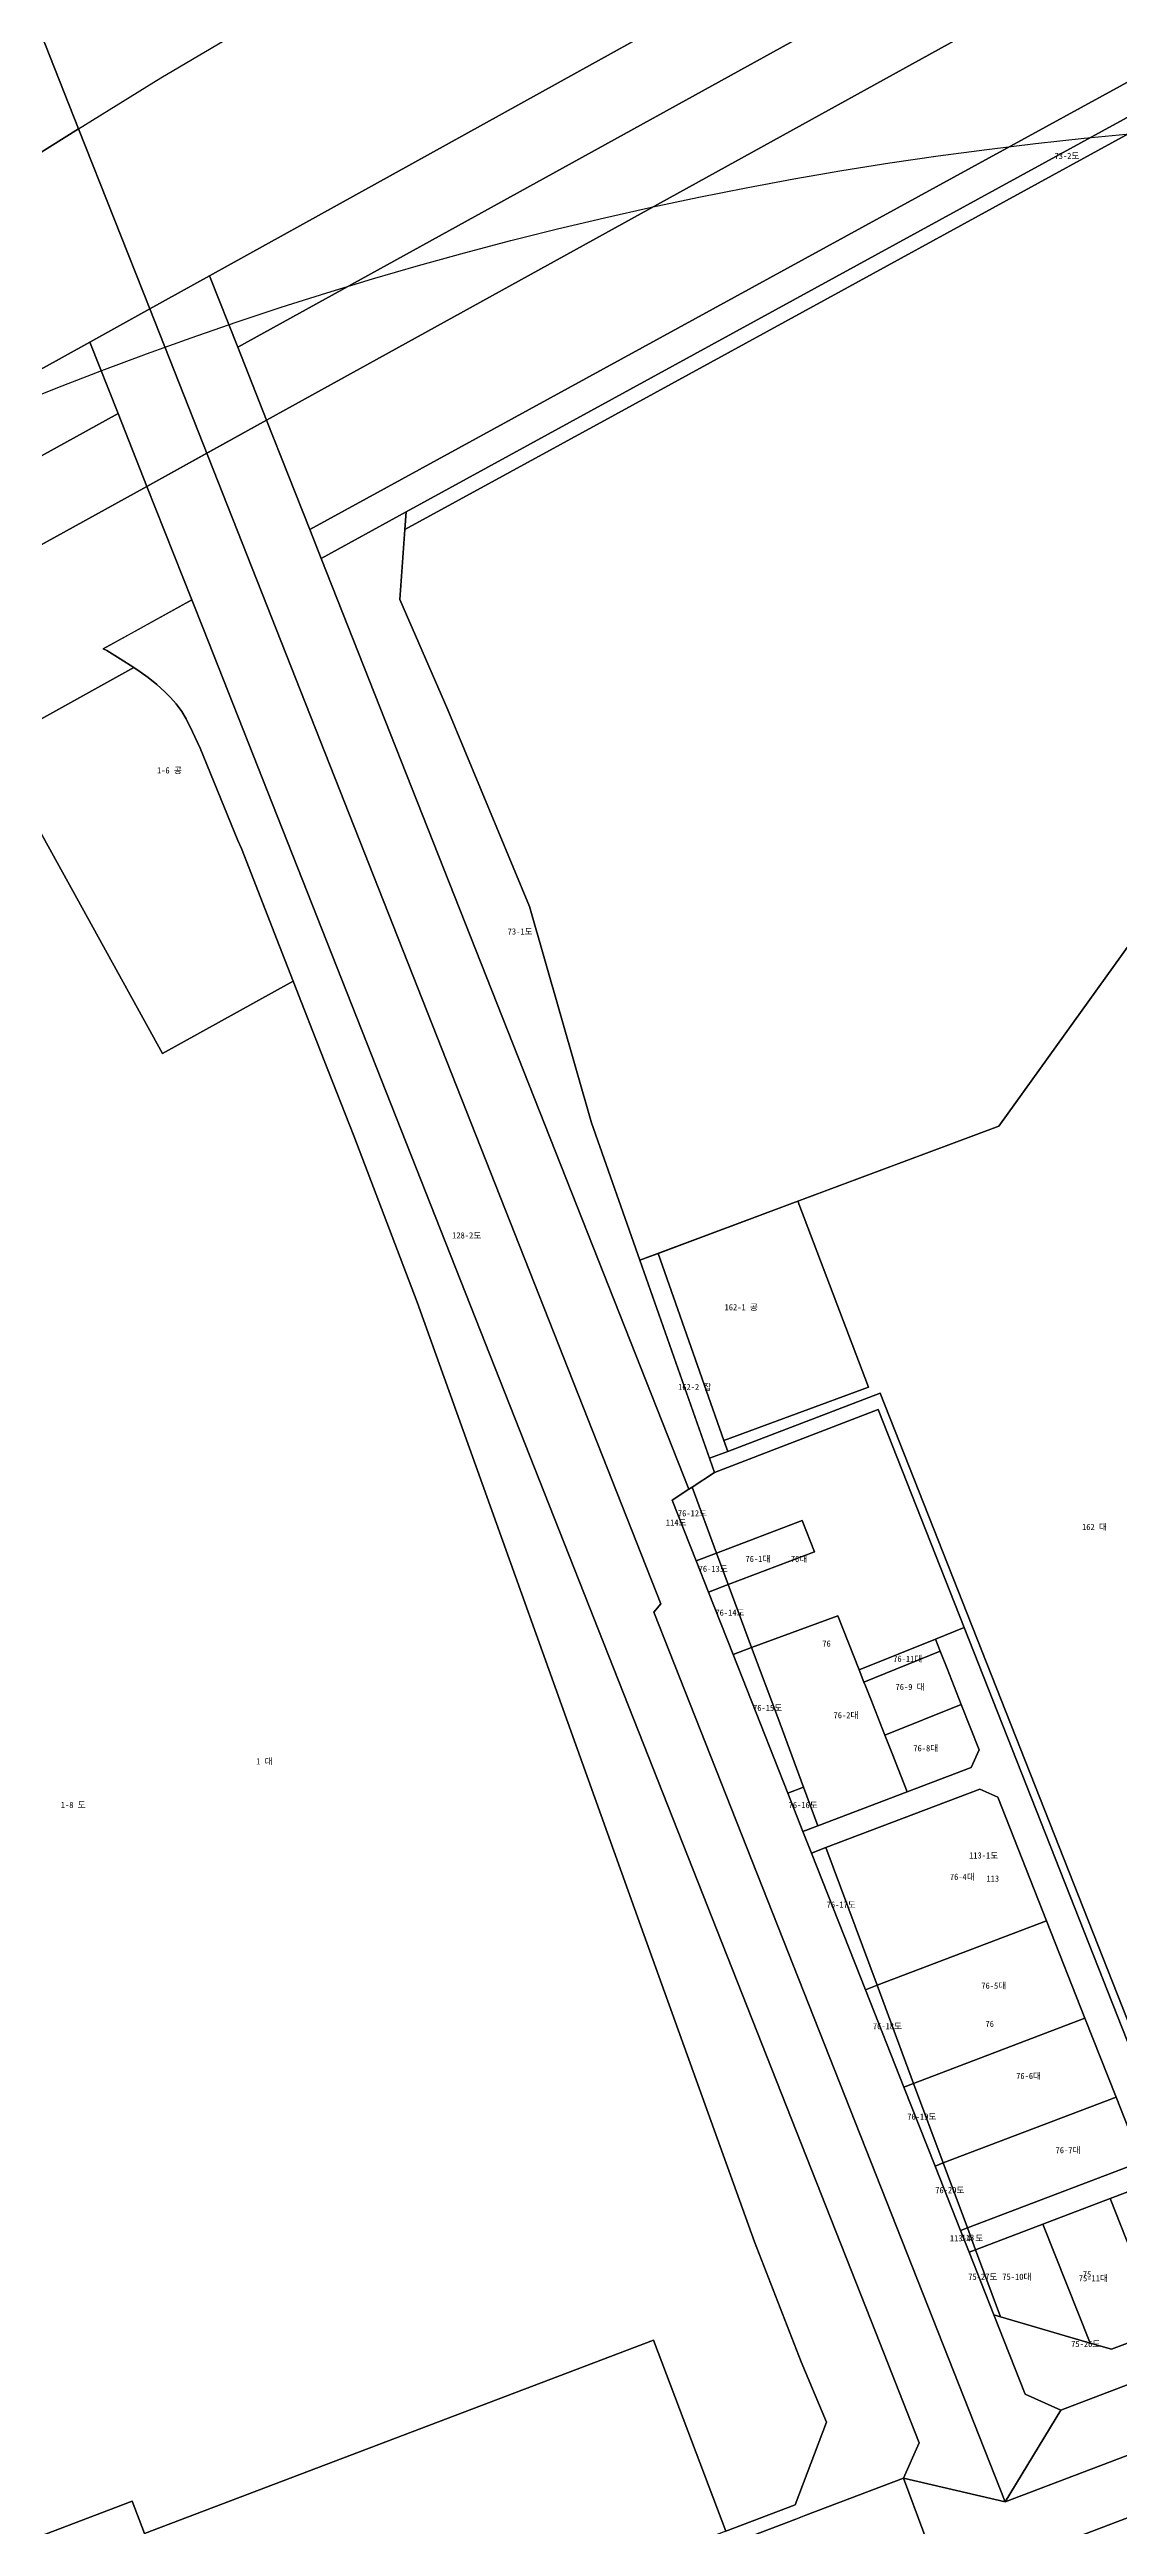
# Model space of a CAD drawing. Header units: metres. Extents: x 198218 to 208474, y 536547 to 547345.
# Drawn here: x 199856 to 200132, y 545053 to 545691 of the extents above; entities that cross this region are included whole.
import ezdxf
from ezdxf.enums import TextEntityAlignment as Align

# ---------------------------------------------------------------- set-up
doc = ezdxf.new("R2010")
doc.units = ezdxf.units.M
for name, color, linetype in [('CENTER_RADIUS', 1, 'Continuous'), ('PARCEL_BONBUN', 7, 'Continuous'), ('PARCEL_BUBUN', 8, 'Continuous'), ('PARCEL_LABEL', 3, 'Continuous'), ('ZONING', 5, 'Continuous')]:
    doc.layers.add(name, color=color, linetype=linetype)

msp = doc.modelspace()

# ---------------------------------------------------------------- linework, layer by layer
at = {"layer": 'CENTER_RADIUS'}
msp.add_circle((200224.7, 544673.01), 1000, dxfattribs=at)
at = {"layer": 'PARCEL_BONBUN'}
for points in [[(200469.7, 545981.2), (200465.55, 545976.14), (200294.28, 545767.45), (200211.23, 545715.73), (199947.81, 545571.63), (199925.92, 545559.65), (199922.96, 545567.15), (200207.39, 545722.74), (200294.19, 545776.79), (200469.7, 545990.66), (200469.7, 545981.2)], [(200027.2, 545324.34), (200021.43, 545320.56), (200020.58, 545320.01), (199925.92, 545559.65), (199947.81, 545571.63), (200211.23, 545715.73), (200294.28, 545767.45), (200465.55, 545976.14), (200518.56, 545933.47), (200518.57, 545933.14), (200518.81, 545921.16), (200243.63, 545583.88), (200240.33, 545592.58), (200225.74, 545574.65), (200213.14, 545559.18), (200144.92, 545475.38), (200100.49, 545413.51), (200007.98, 545378.97), (200027.2, 545324.34)], [(199881.72, 545623.91), (199897.16, 545632.46), (199904.43, 545614.05), (199911.84, 545595.29), (199922.96, 545567.15), (199925.92, 545559.65), (200020.58, 545320.01), (200016.31, 545317.22), (200022.5, 545301.55), (200025.66, 545293.54), (200031.99, 545277.51), (200046.12, 545241.73), (200050, 545231.9), (200052.21, 545226.32), (200066.09, 545191.17), (200075.99, 545166.1), (200084.02, 545145.77), (200090.58, 545129.16), (200092.78, 545123.58), (200099.17, 545107.41), (200107.23, 545087), (200116.43, 545082.93), (200102.06, 545059.29), (200011.58, 545288.33), (200013.4, 545290.54), (199881.72, 545623.91)], [(200196.85, 545169.51), (200148.03, 545150.98), (200143.42, 545153.01), (200091.54, 545284.39), (200069.37, 545340.52), (200027.2, 545324.34), (200025.92, 545328), (200007.98, 545378.97), (200012.67, 545380.72), (200048.69, 545394.17), (200100.49, 545413.51), (200144.92, 545475.38), (200179.13, 545385.5), (200179.85, 545383.61), (200248.9, 545202.19), (200249.02, 545201.88), (200253.19, 545190.9), (200219.53, 545178.12), (200196.85, 545169.51)], [(200031.99, 545277.51), (200025.66, 545293.54), (200022.5, 545301.55), (200016.31, 545317.22), (200020.58, 545320.01), (200021.43, 545320.56), (200027.2, 545324.34), (200069.37, 545340.52), (200091.54, 545284.39), (200084.12, 545281.41), (200085.35, 545278.29), (200087.11, 545273.85), (200090.74, 545264.63), (200095.36, 545252.94), (200093.34, 545248.37), (200076.86, 545242.11), (200053.84, 545233.37), (200050, 545231.9), (200046.12, 545241.73), (200031.99, 545277.51)], [(200801.01, 545340.69), (200792.91, 545321.57), (200102.06, 545059.29), (200116.43, 545082.93), (200156.56, 545098.16), (200164.04, 545101), (200262.46, 545138.36), (200269.94, 545141.2), (200425.07, 545200.09), (200421.52, 545209.45), (200422.29, 545209.74), (200429.03, 545212.3), (200432.55, 545202.93), (200540.19, 545243.8), (200547.67, 545246.64), (200656.76, 545288.06), (200653.21, 545297.41), (200660.69, 545300.24), (200664.24, 545290.9), (200768.84, 545330.61), (200801.01, 545340.69)], [(200135.94, 545150.17), (200130.68, 545163.5), (200122.64, 545183.84), (200112.75, 545208.92), (200100.18, 545240.76), (200095.57, 545242.79), (200055.94, 545227.74), (200052.21, 545226.32), (200050, 545231.9), (200053.84, 545233.37), (200076.86, 545242.11), (200093.34, 545248.37), (200095.36, 545252.94), (200090.74, 545264.63), (200087.11, 545273.85), (200085.35, 545278.29), (200084.12, 545281.41), (200091.54, 545284.39), (200143.42, 545153.01), (200148.03, 545150.98), (200133.93, 545145.62), (200135.94, 545150.17)], [(200122.64, 545183.84), (200130.68, 545163.5), (200135.94, 545150.17), (200133.93, 545145.62), (200092.34, 545129.83), (200090.58, 545129.16), (200084.02, 545145.77), (200075.99, 545166.1), (200066.09, 545191.17), (200052.21, 545226.32), (200055.93, 545227.74), (200095.57, 545242.79), (200100.18, 545240.76), (200112.75, 545208.92), (200122.64, 545183.84)], [(200140.77, 545138.01), (200152.89, 545107.45), (200156.56, 545098.16), (200116.43, 545082.93), (200107.23, 545087), (200099.17, 545107.41), (200092.78, 545123.58), (200094.43, 545124.2), (200111.82, 545130.81), (200129.12, 545137.37), (200136.15, 545140.04), (200140.77, 545138.01)], [(200092.34, 545129.83), (200094.43, 545124.2), (200092.78, 545123.58), (200090.58, 545129.16), (200092.34, 545129.83)]]:
    msp.add_lwpolyline(points, close=True, dxfattribs=at)
for points in [[(199801.67, 545826.57), (199863.41, 545670.26), (199881.72, 545623.91), (199866.29, 545615.36), (199873.57, 545596.98), (199881, 545578.22), (199589.84, 545417.59)], [(200109.64, 545750.13), (199897.16, 545632.46), (199881.72, 545623.91), (199863.41, 545670.26), (199801.67, 545826.57)], [(200119.3, 545732.62), (199904.43, 545614.05), (199897.16, 545632.46), (200109.64, 545750.13)], [(200128.96, 545715.1), (199911.84, 545595.29), (199904.43, 545614.05), (200119.3, 545732.62)], [(200207.39, 545722.74), (199922.96, 545567.15), (199911.84, 545595.29), (200128.96, 545715.1)], [(199823.34, 544969.53), (199867.29, 544986.21), (199891.39, 544995.36), (199900.92, 544998.98), (199935.34, 545012.05), (200048.15, 545054.87), (200050.74, 545055.85), (200075.92, 545065.41), (200079.93, 545074.5), (200068.64, 545103.08), (199895.55, 545541.47), (199892.58, 545548.97), (199881, 545578.22), (199873.57, 545596.98), (199866.29, 545615.36), (199881.72, 545623.91), (200013.4, 545290.54), (200011.58, 545288.33), (200102.06, 545059.29), (200792.91, 545321.57), (201296.44, 545512.81)], [(199589.84, 545417.59), (199881, 545578.22), (199892.58, 545548.97), (199895.55, 545541.47), (200068.64, 545103.08), (200079.93, 545074.5), (200075.92, 545065.41), (200050.74, 545055.85), (200048.15, 545054.87), (199935.34, 545012.05), (199900.92, 544998.98), (199891.39, 544995.36), (199891.39, 544995.36), (199867.29, 544986.21), (199823.34, 544969.53)], [(200136.15, 545140.04), (200129.12, 545137.37), (200111.82, 545130.81), (200094.43, 545124.2), (200092.34, 545129.83), (200092.34, 545129.83), (200133.93, 545145.62)]]:
    msp.add_lwpolyline(points, dxfattribs=at)
at = {"layer": 'PARCEL_BUBUN'}
for points in [[(200469.7, 545981.2), (200465.55, 545976.14), (200294.28, 545767.45), (200211.23, 545715.73), (199947.81, 545571.63), (199925.92, 545559.65), (199922.96, 545567.15), (200207.39, 545722.74), (200294.19, 545776.79), (200469.7, 545990.66), (200469.7, 545981.2)], [(200518.57, 545933.14), (200518.81, 545921.16), (200243.63, 545583.88), (200240.33, 545592.58), (200225.74, 545574.65), (200213.14, 545559.18), (200144.92, 545475.38), (200100.49, 545413.51), (200007.98, 545378.97), (199995.54, 545414.33), (199979.57, 545470.05), (199958.54, 545520.67), (199946.13, 545549.1), (199947.47, 545567.1), (200001.54, 545596.68), (200059.88, 545628.59), (200137.7, 545671.16), (200212.27, 545711.95), (200251.21, 545736.21), (200286.86, 545758.41), (200294.28, 545767.45), (200465.55, 545976.14), (200518.56, 545933.47), (200518.57, 545933.14)], [(199947.81, 545571.63), (200211.23, 545715.73), (200294.28, 545767.45), (200286.86, 545758.41), (200251.21, 545736.21), (200212.27, 545711.95), (200137.7, 545671.16), (200059.88, 545628.59), (200001.54, 545596.68), (199947.47, 545567.1), (199947.81, 545571.63)], [(199562.6, 545488.88), (199633.94, 545535.3), (199660.31, 545549.67), (199658.51, 545554.39), (199841.87, 545656.81), (199863.41, 545670.26), (199881.72, 545623.91), (199866.29, 545615.36), (199570.99, 545451.83), (199556.3, 545478.52), (199565.1, 545484.07), (199562.6, 545488.88)], [(199881.72, 545623.91), (199897.16, 545632.46), (199904.43, 545614.05), (199911.84, 545595.29), (199922.96, 545567.15), (199925.92, 545559.65), (200020.58, 545320.01), (200016.31, 545317.22), (200022.5, 545301.55), (200025.66, 545293.54), (200031.99, 545277.51), (200046.12, 545241.73), (200050, 545231.9), (200052.21, 545226.32), (200066.09, 545191.17), (200075.99, 545166.1), (200084.02, 545145.77), (200090.58, 545129.16), (200092.78, 545123.58), (200099.17, 545107.41), (200107.23, 545087), (200116.43, 545082.93), (200102.06, 545059.29), (200011.58, 545288.33), (200013.4, 545290.54), (199881.72, 545623.91)], [(199881.72, 545623.91), (200013.4, 545290.54), (200011.58, 545288.33), (200102.06, 545059.29), (200075.92, 545065.41), (200079.93, 545074.5), (200068.64, 545103.08), (199895.55, 545541.47), (199892.58, 545548.97), (199881, 545578.22), (199873.57, 545596.98), (199866.29, 545615.36), (199881.72, 545623.91)], [(199570.99, 545451.83), (199866.29, 545615.36), (199873.57, 545596.98), (199580.2, 545435.12), (199570.99, 545451.83)], [(199580.2, 545435.12), (199873.57, 545596.98), (199881, 545578.22), (199589.84, 545417.59), (199580.2, 545435.12)], [(199572.36, 545407.94), (199589.84, 545417.59), (199881, 545578.22), (199892.58, 545548.97), (199876.96, 545540.37), (199869.74, 545536.39), (199870.67, 545535.95), (199874.09, 545533.86), (199877.6, 545531.55), (199841.22, 545511.44), (199840.19, 545513.3), (199607.84, 545384.89), (199604.78, 545390.47), (199587.28, 545380.83), (199572.36, 545407.94)], [(199947.47, 545567.1), (199946.13, 545549.1), (199958.54, 545520.67), (199979.57, 545470.05), (199995.54, 545414.33), (200007.98, 545378.97), (200027.2, 545324.34), (200021.43, 545320.56), (200020.58, 545320.01), (199925.92, 545559.65), (199947.81, 545571.63), (199947.47, 545567.1)], [(199841.22, 545511.44), (199877.6, 545531.55), (199879.25, 545530.46), (199881.35, 545529), (199883.59, 545527.18), (199885.65, 545525.33), (199887.11, 545523.88), (199888.51, 545522.22), (199889.96, 545520.29), (199891.14, 545518.34), (199892.72, 545515.02), (199894.68, 545510.83), (199904.44, 545487.07), (199905.4, 545485.03), (199915.14, 545459.86), (199918.69, 545450.79), (199885, 545432.24), (199841.22, 545511.44)], [(199607.84, 545384.89), (199840.19, 545513.3), (199841.22, 545511.44), (199885, 545432.24), (199918.69, 545450.79), (199926.65, 545430.44), (199934.3, 545410.97), (199950.66, 545368.22), (200008.24, 545207.5), (200037.53, 545126.23), (200049.55, 545095.35), (200056.05, 545079.79), (200048.03, 545058.56), (200030.11, 545051.76), (200011.46, 545100.9), (199880.35, 545051.13), (199877.2, 545059.45), (199802.95, 545031.27), (199607.84, 545384.89)], [(200029.61, 545332.56), (200066.86, 545346.27), (200048.69, 545394.17), (200100.49, 545413.51), (200144.92, 545475.38), (200179.13, 545385.5), (200179.85, 545383.61), (200248.9, 545202.19), (200232.53, 545195.96), (200198.31, 545182.93), (200174.74, 545173.97), (200142.18, 545161.59), (200069.84, 545344.78), (200030.61, 545329.73), (200029.61, 545332.56)], [(200012.67, 545380.72), (200048.69, 545394.17), (200066.86, 545346.27), (200029.61, 545332.56), (200012.67, 545380.72)], [(200025.92, 545328), (200007.98, 545378.97), (200012.67, 545380.72), (200029.61, 545332.56), (200030.61, 545329.73), (200025.92, 545328)], [(200025.92, 545328), (200030.61, 545329.73), (200069.84, 545344.78), (200142.18, 545161.59), (200143.1, 545159.26), (200147.67, 545157.25), (200177.15, 545168.46), (200200.72, 545177.42), (200230.01, 545188.58), (200232.86, 545195.07), (200232.53, 545195.96), (200232.53, 545195.96), (200248.9, 545202.19), (200249.02, 545201.88), (200253.19, 545190.9), (200219.53, 545178.12), (200196.85, 545169.51), (200148.03, 545150.98), (200143.42, 545153.01), (200091.54, 545284.39), (200069.37, 545340.52), (200027.2, 545324.34), (200025.92, 545328)], [(200021.43, 545320.56), (200027.2, 545324.34), (200069.37, 545340.52), (200091.54, 545284.39), (200084.12, 545281.41), (200064.47, 545273.49), (200058.98, 545287.39), (200036.78, 545279.27), (200030.75, 545295.47), (200052.94, 545303.91), (200049.77, 545311.93), (200027.75, 545303.55), (200021.43, 545320.56)], [(200801.01, 545340.69), (200792.91, 545321.57), (200102.06, 545059.29), (200116.43, 545082.93), (200156.56, 545098.16), (200164.04, 545101), (200262.46, 545138.36), (200269.94, 545141.2), (200425.07, 545200.09), (200421.52, 545209.45), (200422.29, 545209.74), (200429.03, 545212.3), (200432.55, 545202.93), (200540.19, 545243.8), (200547.67, 545246.64), (200656.76, 545288.06), (200653.21, 545297.41), (200660.69, 545300.24), (200664.24, 545290.9), (200768.84, 545330.61), (200801.01, 545340.69)], [(200020.58, 545320.01), (200021.43, 545320.56), (200027.75, 545303.55), (200022.5, 545301.55), (200016.31, 545317.22), (200020.58, 545320.01)], [(200792.91, 545321.57), (200809.09, 545311.66), (200765.07, 545294.95), (200744.28, 545287.05), (200461.29, 545179.62), (200448.24, 545174.67), (200396.02, 545154.84), (200211.72, 545084.87), (200144.01, 545059.17), (200086.36, 545037.29), (200075.92, 545065.41), (200102.06, 545059.29), (200792.91, 545321.57)], [(200030.75, 545295.47), (200027.75, 545303.55), (200049.77, 545311.93), (200052.94, 545303.91), (200030.75, 545295.47)], [(200027.75, 545303.55), (200030.75, 545295.47), (200025.66, 545293.54), (200022.5, 545301.55), (200027.75, 545303.55)], [(200030.75, 545295.47), (200036.78, 545279.27), (200031.99, 545277.51), (200025.66, 545293.54), (200030.75, 545295.47)], [(200066.09, 545269.39), (200067.46, 545265.93), (200071.1, 545256.7), (200072.97, 545251.96), (200076.86, 545242.11), (200053.84, 545233.37), (200050.16, 545243.28), (200043.48, 545261.27), (200036.78, 545279.27), (200058.98, 545287.39), (200064.47, 545273.49), (200065.7, 545270.37), (200066.09, 545269.39)], [(200084.12, 545281.41), (200091.54, 545284.39), (200143.42, 545153.01), (200148.03, 545150.98), (200133.93, 545145.62), (200135.94, 545150.17), (200130.68, 545163.5), (200122.64, 545183.84), (200112.75, 545208.92), (200100.18, 545240.76), (200095.57, 545242.79), (200055.93, 545227.74), (200052.21, 545226.32), (200050, 545231.9), (200053.84, 545233.37), (200076.86, 545242.11), (200093.34, 545248.37), (200095.36, 545252.94), (200090.74, 545264.63), (200087.11, 545273.85), (200085.35, 545278.29), (200084.12, 545281.41)], [(200085.35, 545278.29), (200065.7, 545270.37), (200064.47, 545273.49), (200084.12, 545281.41), (200085.35, 545278.29)], [(200036.78, 545279.27), (200043.48, 545261.27), (200050.16, 545243.28), (200046.12, 545241.73), (200031.99, 545277.51), (200036.78, 545279.27)], [(200087.11, 545273.85), (200090.74, 545264.63), (200071.1, 545256.7), (200067.46, 545265.93), (200066.09, 545269.39), (200065.7, 545270.37), (200085.35, 545278.29), (200087.11, 545273.85)], [(200071.1, 545256.7), (200090.74, 545264.63), (200095.36, 545252.94), (200093.34, 545248.37), (200076.86, 545242.11), (200072.97, 545251.96), (200071.1, 545256.7)], [(200050.16, 545243.28), (200053.84, 545233.37), (200050, 545231.9), (200046.12, 545241.73), (200050.16, 545243.28)], [(200112.75, 545208.92), (200069.11, 545192.32), (200055.93, 545227.74), (200095.57, 545242.79), (200100.18, 545240.76), (200112.75, 545208.92)], [(200055.93, 545227.74), (200069.11, 545192.32), (200066.09, 545191.17), (200052.21, 545226.32), (200055.93, 545227.74)], [(200112.75, 545208.92), (200122.64, 545183.84), (200078.5, 545167.05), (200069.11, 545192.32), (200112.75, 545208.92)], [(200069.11, 545192.32), (200078.5, 545167.05), (200075.99, 545166.1), (200066.09, 545191.17), (200069.11, 545192.32)], [(200122.64, 545183.84), (200130.68, 545163.5), (200086.12, 545146.56), (200078.5, 545167.05), (200122.64, 545183.84)], [(200078.5, 545167.05), (200086.12, 545146.56), (200084.02, 545145.77), (200075.99, 545166.1), (200078.5, 545167.05)], [(200130.68, 545163.5), (200135.94, 545150.17), (200133.93, 545145.62), (200092.34, 545129.83), (200086.12, 545146.56), (200130.68, 545163.5)], [(200086.12, 545146.56), (200092.34, 545129.83), (200090.58, 545129.16), (200084.02, 545145.77), (200086.12, 545146.56)], [(200111.82, 545130.81), (200129.12, 545137.37), (200142.55, 545103.53), (200129.51, 545098.58), (200124.01, 545100.18), (200111.82, 545130.81)], [(200129.12, 545137.37), (200136.15, 545140.04), (200140.77, 545138.01), (200152.89, 545107.45), (200142.55, 545103.53), (200129.12, 545137.37)], [(200090.58, 545129.16), (200092.34, 545129.83), (200094.43, 545124.2), (200092.78, 545123.58), (200090.58, 545129.16)], [(200094.43, 545124.2), (200111.82, 545130.81), (200124.01, 545100.18), (200100.85, 545106.92), (200094.43, 545124.2)], [(200094.43, 545124.2), (200100.85, 545106.92), (200099.17, 545107.41), (200092.78, 545123.58), (200094.43, 545124.2)], [(200099.17, 545107.41), (200100.85, 545106.92), (200124.01, 545100.18), (200129.51, 545098.58), (200142.55, 545103.53), (200152.89, 545107.45), (200156.56, 545098.16), (200116.43, 545082.93), (200107.23, 545087), (200099.17, 545107.41)], [(199880.35, 545051.13), (200011.46, 545100.9), (200030.11, 545051.76), (199898.99, 545001.99), (199887.78, 545031.56), (199880.35, 545051.13)], [(199802.95, 545031.27), (199877.2, 545059.45), (199880.35, 545051.13), (199887.78, 545031.56), (199871.68, 545025.45), (199872.49, 545023.28), (199856.74, 545017.3), (199855.83, 545019.96), (199817.27, 545005.32), (199802.95, 545031.27)], [(200086.36, 545037.29), (200144.01, 545059.17), (200134.63, 545030.04), (200140.75, 545020.79), (200152.07, 545003.7), (200270.35, 544825.09), (200273.69, 544820.05), (200280.51, 544809.76), (200290.43, 544794.78), (200293.77, 544789.74), (200304.34, 544773.77), (200309.9, 544765.38), (200319.25, 544751.26), (200316.56, 544725.11), (200291.34, 544739.08), (200266.7, 544776.29), (200263.36, 544781.33), (200254, 544795.46), (200247.05, 544805.95), (200243.72, 544810.99), (200095.88, 545034.22), (200086.36, 545037.29)]]:
    msp.add_lwpolyline(points, close=True, dxfattribs=at)
for points in [[(199801.67, 545826.57), (199863.41, 545670.26), (199841.87, 545656.81)], [(200109.64, 545750.13), (199897.16, 545632.46), (199881.72, 545623.91), (199863.41, 545670.26), (199884.56, 545683.45), (199950.9, 545722.56)], [(200119.3, 545732.62), (199904.43, 545614.05), (199897.16, 545632.46), (200109.64, 545750.13)], [(200128.96, 545715.1), (199911.84, 545595.29), (199904.43, 545614.05), (200119.3, 545732.62)], [(200207.39, 545722.74), (199922.96, 545567.15), (199911.84, 545595.29), (200128.96, 545715.1)], [(200030.11, 545051.76), (200048.03, 545058.56), (200056.05, 545079.79), (200049.55, 545095.35), (200037.53, 545126.23), (200008.24, 545207.5), (199950.66, 545368.22), (199934.3, 545410.97), (199926.65, 545430.44), (199918.69, 545450.79), (199915.14, 545459.86), (199905.4, 545485.03), (199904.44, 545487.07), (199894.68, 545510.83), (199892.72, 545515.02), (199891.14, 545518.34), (199889.96, 545520.29), (199888.51, 545522.22), (199887.11, 545523.88), (199885.65, 545525.33), (199883.59, 545527.18), (199881.35, 545529), (199879.25, 545530.46), (199877.6, 545531.55), (199874.09, 545533.86), (199870.67, 545535.95), (199869.74, 545536.39), (199892.58, 545548.97), (199895.55, 545541.47), (200068.64, 545103.08), (200079.93, 545074.5), (200075.92, 545065.41), (200050.74, 545055.85), (200048.15, 545054.87), (199935.34, 545012.05)], [(200136.15, 545140.04), (200129.12, 545137.37), (200111.82, 545130.81), (200094.43, 545124.2), (200092.34, 545129.83), (200092.34, 545129.83), (200133.93, 545145.62)], [(199823.34, 544969.53), (199867.29, 544986.21), (199891.39, 544995.36), (199900.92, 544998.98), (199935.34, 545012.05), (200048.15, 545054.87), (200050.74, 545055.85), (200075.92, 545065.41), (200075.92, 545065.41), (200086.36, 545037.29), (200067.91, 545030.29), (200062.77, 545028.34), (199752.8, 544910.66)]]:
    msp.add_lwpolyline(points, dxfattribs=at)
at = {"layer": 'ZONING'}
for points in [[(200128.96, 545715.1), (199911.84, 545595.29), (199896.4, 545586.75), (199881, 545578.22), (199881, 545578.22), (199341.5, 545280.57)], [(199847.35, 545559.66), (199881, 545578.22), (199911.84, 545595.29), (200128.96, 545715.1)]]:
    msp.add_lwpolyline(points, dxfattribs=at)

# ---------------------------------------------------------------- texts
at = {"layer": 'PARCEL_LABEL'}
for s, p in [('73-2도', (200118, 545663.32)), ('1-6 공', (199886.81, 545505.11)), ('73-1도', (199977.14, 545463.63)), ('128-2도', (199963.38, 545385.38)), ('162-1 공', (200034.1, 545366.89)), ('162-2 잡', (200022.12, 545346.33)), ('76-12도', (200021.53, 545313.82)), ('114도', (200017.33, 545311.44)), ('114도', (200017.33, 545311.44)), ('162 대', (200125.09, 545310.31)), ('76-13도', (200026.88, 545299.54)), ('76-1대', (200038.4, 545302.07)), ('76대', (200048.97, 545302.06)), ('76-14도', (200031.19, 545288.25)), ('76', (200056.07, 545280.29)), ('76-11대', (200077, 545276.37)), ('76-9 대', (200077.59, 545269.12)), ('76-15도', (200040.89, 545263.72)), ('76-2대', (200061.08, 545261.84)), ('1 대', (199911.25, 545249.95)), ('76-8대', (200081.64, 545253.34)), ('1-8 도', (199862.03, 545238.74)), ('76-16도', (200050.06, 545238.71)), ('113-1도', (200096.53, 545225.74)), ('76-4대', (200091.05, 545220.24)), ('113', (200098.89, 545219.77)), ('76-17도', (200059.85, 545213.06)), ('76-5대', (200099.15, 545192.21)), ('76-18도', (200071.76, 545181.79)), ('76', (200098.1, 545182.37)), ('76-6대', (200108.12, 545168.96)), ('76-19도', (200080.62, 545158.5)), ('76-7대', (200118.28, 545149.86)), ('76-20도', (200087.83, 545139.57)), ('113-4 도', (200092.14, 545127.18)), ('113', (200092.49, 545127.32)), ('75-27도', (200096.33, 545117.26)), ('75-10대', (200105.1, 545117.26)), ('75-11대', (200124.8, 545116.88)), ('75', (200123.17, 545117.91)), ('75-26도', (200122.83, 545099.96))]:
    msp.add_text(s, height=1.6, dxfattribs=at).set_placement(p, align=Align.MIDDLE_CENTER)

doc.saveas('drawing.dxf')
